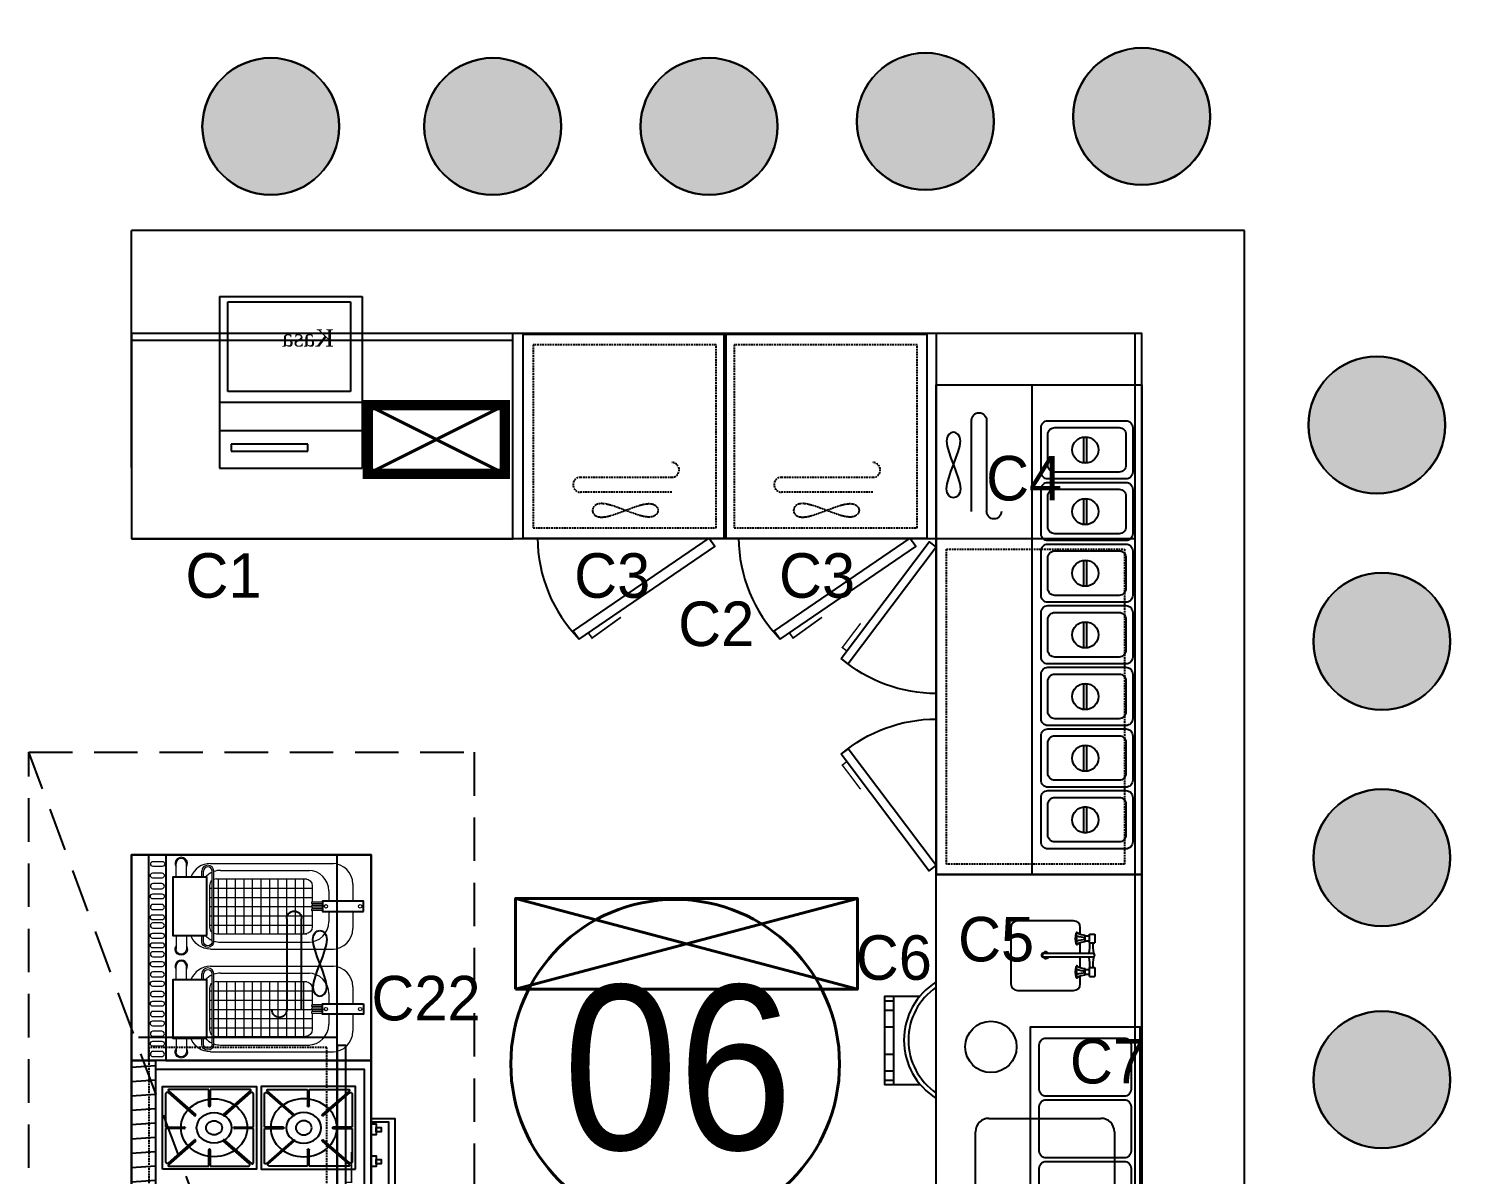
# Model space of a CAD drawing. Header units: millimetres. Extents: x -2729 to 15248, y -12439 to 5292.
# Drawn here: x 4757.8 to 5179.6, y -8376.9 to -8042.5 of the extents above; entities that cross this region are included whole.
import ezdxf

# ---------------------------------------------------------------- set-up
doc = ezdxf.new("R2010")
doc.units = ezdxf.units.MM
doc.linetypes.add('DASHED', pattern=[0.75, 0.5, -0.25])
doc.linetypes.add('HIDDENX2', pattern=[19.05, 12.7, -6.35])
for name, color, linetype in [('002 Çizgi', 7, 'Continuous'), ('Kıtc-002 Çizgi', 7, 'Continuous'), ('OLCU', 7, 'Continuous'), ('S2000-002 Çizgi', 7, 'Continuous'), ('S2000-003 Kapı', 3, 'Continuous'), ('tefris', 39, 'Continuous')]:
    doc.layers.add(name, color=color, linetype=linetype)
doc.layers.add('antet_Ном_пера__60', color=7, linetype='Continuous', lineweight=35)
doc.layers.add('E-duvar', color=1, linetype='Continuous', lineweight=35)
doc.styles.get("Standard").update_dxf_attribs({"font": 'arial.ttf'})
doc.styles.add('TAKSİM', font='GOTHIC.TTF', dxfattribs={"height": 20})
doc.styles.add('Мой Ариал', font='arial.ttf', dxfattribs={"width": 0.9})

# ---------------------------------------------------------------- blocks, each defined once
blk = doc.blocks.new('jhkjuhj')
at = {"layer": 'tefris'}
blk.add_circle((-2448793.21, 524949.27), 20, dxfattribs=at)
blk = doc.blocks.new('seyey')
for p, q in [((0, 0), (0, 41.59)), ((50.14, 41.59), (0, 41.59)), ((10.91, 41.59), (10.91, 0)), ((19.23, 41.59), (19.23, 0)), ((48.55, 38.26), (22.4, 38.26)), ((22.4, 38.26), (22.4, 2.39)), ((48.55, 2.39), (48.55, 38.26)), ((50.14, 0), (50.14, 41.59)), ((5.01, 3.38), (5.01, 25.73)), ((5.01, 25.73), (7.01, 25.73)), ((7.01, 25.73), (7.01, 3.38)), ((50.14, 0), (0, 0)), ((7.01, 3.38), (5.01, 3.38)), ((22.4, 2.39), (48.55, 2.39))]:
    blk.add_line(p, q)
at = {"layer": 'E-duvar', "color": 0, "ltscale": 3.00003, "insert": (40.55, 33.33), "char_height": 5, "width": 602.0057, "attachment_point": 1, "rotation": 270}
blk.add_mtext('{\\fTimes New Roman|b0|i0|c162|p18;\\C1;Kasa}', dxfattribs=at)
blk = doc.blocks.new('A$C71D9588E')
at = {"layer": 'S2000-002 Çizgi', "linetype": 'Continuous', "lineweight": 0}
for p, q in [((6.5, 57), (2.5, 57)), ((23.5, 57), (27.5, 57)), ((36.5, 57), (32.5, 57)), ((53.5, 57), (57.5, 57)), ((6.5, 54), (2.5, 54)), ((23.5, 54), (27.5, 54)), ((36.5, 54), (32.5, 54)), ((53.5, 54), (57.5, 54)), ((2.5, 47), (2.5, 11)), ((4.75, 49.5), (6.5, 49.5)), ((4.75, 49), (6.5, 49)), ((4.75, 46.5), (25.25, 46.5)), ((21, 47.25), (9, 47.25)), ((9.5, 47.25), (9.5, 46.5)), ((12.2, 47.25), (12.2, 46.5)), ((14.9, 47.25), (14.9, 46.5)), ((17.6, 47.25), (17.6, 46.5)), ((20.3, 47.25), (20.3, 46.5)), ((23.5, 49.5), (25.25, 49.5)), ((23.5, 49), (25.25, 49)), ((27.5, 47), (27.5, 11)), ((32.5, 47), (32.5, 11)), ((34.75, 49.5), (36.5, 49.5)), ((34.75, 49), (36.5, 49)), ((34.75, 46.5), (55.25, 46.5)), ((51, 47.25), (39, 47.25)), ((39.5, 47.25), (39.5, 46.5)), ((42.2, 47.25), (42.2, 46.5)), ((44.9, 47.25), (44.9, 46.5)), ((47.6, 47.25), (47.6, 46.5)), ((50.3, 47.25), (50.3, 46.5)), ((53.5, 49.5), (55.25, 49.5)), ((53.5, 49), (55.25, 49)), ((57.5, 47), (57.5, 11)), ((4.5, 44), (4.5, 18)), ((4.75, 46), (25.25, 46)), ((7, 45.25), (7, 18.85)), ((23, 44.75), (7, 44.75)), ((23, 42.25), (7, 42.25)), ((9.5, 46), (9.5, 17.25)), ((12.2, 46), (12.2, 17.25)), ((14.9, 46), (14.9, 17.25)), ((17.6, 46), (17.6, 17.25)), ((20.3, 46), (20.3, 17.25)), ((23, 45.25), (23, 18.85)), ((25.5, 44), (25.5, 18)), ((34.5, 44), (34.5, 18)), ((34.75, 46), (55.25, 46)), ((37, 45.25), (37, 18.85)), ((53, 44.75), (37, 44.75)), ((53, 42.25), (37, 42.25)), ((39.5, 46), (39.5, 17.25)), ((42.2, 46), (42.2, 17.25)), ((44.9, 46), (44.9, 17.25)), ((47.6, 46), (47.6, 17.25)), ((50.3, 46), (50.3, 17.25)), ((53, 45.25), (53, 18.85)), ((55.5, 44), (55.5, 18)), ((23, 39.75), (7, 39.75)), ((53, 39.75), (37, 39.75)), ((23, 37.25), (7, 37.25)), ((23, 34.75), (7, 34.75)), ((53, 37.25), (37, 37.25)), ((53, 34.75), (37, 34.75)), ((23, 32.25), (7, 32.25)), ((23, 29.75), (7, 29.75)), ((53, 32.25), (37, 32.25)), ((53, 29.75), (37, 29.75)), ((23, 27.25), (7, 27.25)), ((53, 27.25), (37, 27.25)), ((23, 24.75), (7, 24.75)), ((23, 22.25), (7, 22.25)), ((53, 24.75), (37, 24.75)), ((53, 22.25), (37, 22.25)), ((23, 19.75), (7, 19.75)), ((13.75, 17.25), (9, 17.25)), ((13.75, 14.25), (13.75, 17.25)), ((14.25, 14.25), (14.25, 17.25)), ((14.75, 17.25), (14.25, 17.25)), ((14.75, 14.25), (14.75, 17.25)), ((15.25, 14.25), (15.25, 17.25)), ((15.75, 17.25), (15.25, 17.25)), ((15.75, 14.25), (15.75, 17.25)), ((16.25, 14.25), (16.25, 17.25)), ((21, 17.25), (16.25, 17.25)), ((53, 19.75), (37, 19.75)), ((43.75, 17.25), (39, 17.25)), ((43.75, 14.25), (43.75, 17.25)), ((44.25, 14.25), (44.25, 17.25)), ((44.75, 17.25), (44.25, 17.25)), ((44.75, 14.25), (44.75, 17.25)), ((45.25, 14.25), (45.25, 17.25)), ((45.75, 17.25), (45.25, 17.25)), ((45.75, 14.25), (45.75, 17.25)), ((46.25, 14.25), (46.25, 17.25)), ((51, 17.25), (46.25, 17.25)), ((13.5, 12.4), (10.5, 12.4)), ((19.5, 12.4), (16.5, 12.4)), ((43.5, 12.4), (40.5, 12.4)), ((49.5, 12.4), (46.5, 12.4)), ((13.5, 5.4), (8.5, 5.4)), ((21.5, 5.4), (16.5, 5.4)), ((43.5, 5.4), (38.5, 5.4)), ((51.5, 5.4), (46.5, 5.4))]:
    blk.add_line(p, q, dxfattribs=at)
at = {"layer": 'S2000-002 Çizgi'}
for points in [[(0, 65), (60, 65), (60, 60), (0, 60)], [(0, 0), (60, 0), (60, 60), (0, 60)], [(6.5, 48), (23.5, 48), (23.5, 58), (6.5, 58)], [(36.5, 48), (53.5, 48), (53.5, 58), (36.5, 58)], [(16.5, 2.25), (13.5, 2.25), (13.5, 14.25), (16.5, 14.25)], [(43.5, 2.25), (46.5, 2.25), (46.5, 14.25), (43.5, 14.25)]]:
    blk.add_lwpolyline(points, close=True, dxfattribs=at)
at = {"layer": 'S2000-002 Çizgi', "linetype": 'Continuous', "lineweight": 0}
for points in [[(2.62, 63.78, 0.999894), (1.12, 63.78), (1.12, 61.18, 1), (2.62, 61.18), (2.62, 63.78)], [(5.62, 63.78), (5.62, 61.18, -1), (4.12, 61.18), (4.12, 63.78, -0.999894), (5.62, 63.78)], [(8.55, 63.78, 0.999894), (7.05, 63.78), (7.05, 61.18, 1), (8.55, 61.18), (8.55, 63.78)], [(11.55, 63.78), (11.55, 61.18, -1), (10.05, 61.18), (10.05, 63.78, -0.999894), (11.55, 63.78)], [(14.3, 63.78, 0.999894), (12.8, 63.78), (12.8, 61.18, 1), (14.3, 61.18), (14.3, 63.78)], [(17.3, 63.78), (17.3, 61.18, -1), (15.8, 61.18), (15.8, 63.78, -0.999894), (17.3, 63.78)], [(20.12, 63.78, 0.999894), (18.62, 63.78), (18.62, 61.18, 1), (20.12, 61.18), (20.12, 63.78)], [(23.12, 63.78), (23.12, 61.18, -1), (21.62, 61.18), (21.62, 63.78, -0.999894), (23.12, 63.78)], [(25.87, 63.78, 0.999894), (24.37, 63.78), (24.37, 61.18, 1), (25.87, 61.18), (25.87, 63.78)], [(28.87, 63.78), (28.87, 61.18, -1), (27.37, 61.18), (27.37, 63.78, -0.999894), (28.87, 63.78)], [(31.75, 63.78, 0.999894), (30.25, 63.78), (30.25, 61.18, 1), (31.75, 61.18), (31.75, 63.78)], [(34.35, 63.78), (34.35, 61.18, -1), (32.85, 61.18), (32.85, 63.78, -0.999894), (34.35, 63.78)], [(37.14, 63.78), (37.14, 61.18, -1), (35.64, 61.18), (35.64, 63.78, -0.999894), (37.14, 63.78)], [(40.13, 63.78, 0.999894), (38.63, 63.78), (38.63, 61.18, 1), (40.13, 61.18), (40.13, 63.78)], [(42.54, 63.78), (42.54, 61.18, -1), (41.04, 61.18), (41.04, 63.78, -0.999894), (42.54, 63.78)], [(45.54, 63.78, 0.999894), (44.04, 63.78), (44.04, 61.18, 1), (45.54, 61.18), (45.54, 63.78)], [(48.64, 63.78), (48.64, 61.18, -1), (47.14, 61.18), (47.14, 63.78, -0.999894), (48.64, 63.78)], [(51.64, 63.78, 0.999894), (50.14, 63.78), (50.14, 61.18, 1), (51.64, 61.18), (51.64, 63.78)], [(54.75, 63.78), (54.75, 61.18, -1), (53.25, 61.18), (53.25, 63.78, -0.999894), (54.75, 63.78)], [(58.13, 63.68), (58.13, 61.08, -1), (56.63, 61.08), (56.63, 63.68, -0.999894), (58.13, 63.68)]]:
    blk.add_lwpolyline(points, format="xyb", dxfattribs=at)
for centre in [(15, 13.25), (45, 13.25), (15, 3.25), (45, 3.25)]:
    blk.add_circle(centre, 0.5, dxfattribs=at)
at = {"layer": 'S2000-002 Çizgi', "linetype": 'Continuous', "lineweight": 0, "extrusion": (0, 0, -1)}
for centre, radius, start, end in [((-2.5, 55.5), 1.8, 236.4427, 123.5573), ((-2.5, 55.5), 1.5, 270.0011, 90), ((-32.5, 55.5), 1.8, 236.4427, 123.5573), ((-32.5, 55.5), 1.5, 270.0011, 90), ((-8.5, 47), 6, 0, 70.5288), ((-38.5, 47), 6, 0, 70.5288), ((-4.75, 47.75), 1.75, 270, 90), ((-4.75, 47.75), 1.25, 270, 90), ((-34.75, 47.75), 1.75, 270, 90), ((-34.75, 47.75), 1.25, 270, 90), ((-9, 19.25), 2, 270, 0), ((-21, 19.25), 2, 180, 270), ((-39, 19.25), 2, 270, 0), ((-51, 19.25), 2, 180, 270)]:
    blk.add_arc(centre, radius, start, end, dxfattribs=at)
at = {"layer": 'S2000-002 Çizgi', "linetype": 'Continuous', "lineweight": 0}
for centre, radius, start, end in [((27.5, 55.5), 1.8, 236.4427, 123.5573), ((27.5, 55.5), 1.5, 270.0011, 90), ((57.5, 55.5), 1.8, 236.4427, 123.5573), ((57.5, 55.5), 1.5, 270.0011, 90), ((21.5, 47), 6, 0, 70.5288), ((51.5, 47), 6, 0, 70.5288), ((10.5, 44), 6, 131.8103, 155.3757), ((9, 45.25), 2, 90, 141.3178), ((21, 45.25), 2, 38.6822, 90), ((19.5, 44), 6, 24.6243, 48.1897), ((25.25, 47.75), 1.75, 270, 90), ((25.25, 47.75), 1.25, 270, 90), ((40.5, 44), 6, 131.8103, 155.3757), ((39, 45.25), 2, 90, 141.3178), ((51, 45.25), 2, 38.6822, 90), ((49.5, 44), 6, 24.6243, 48.1897), ((55.25, 47.75), 1.75, 270, 90), ((55.25, 47.75), 1.25, 270, 90), ((10.5, 44), 6, 160.5288, 180), ((9, 45.25), 2, 157.9757, 180), ((21, 45.25), 2, 0, 22.0243), ((19.5, 44), 6, 0, 19.4712), ((40.5, 44), 6, 160.5288, 180), ((39, 45.25), 2, 157.9757, 180), ((51, 45.25), 2, 0, 22.0243), ((49.5, 44), 6, 0, 19.4712), ((10.5, 18.4), 6, 180, 270), ((14, 17.25), 0.25, 0, 180), ((15, 17.25), 0.25, 0, 180), ((16, 17.25), 0.25, 0, 180), ((19.5, 18.4), 6, 270, 0), ((40.5, 18.4), 6, 180, 270), ((44, 17.25), 0.25, 0, 180), ((45, 17.25), 0.25, 0, 180), ((46, 17.25), 0.25, 0, 180), ((49.5, 18.4), 6, 270, 0), ((8.5, 11.4), 6, 180, 270), ((21.5, 11.4), 6, 270, 0), ((38.5, 11.4), 6, 180, 270), ((51.5, 11.4), 6, 270, 0)]:
    blk.add_arc(centre, radius, start, end, dxfattribs=at)
blk = doc.blocks.new('A$C604B7618')
at = {"layer": 'Kıtc-002 Çizgi'}
blk.add_lwpolyline([(0, 30.57), (30.57, 30.57), (30.57, 0), (0, 0), (0, 30.57)], dxfattribs=at)
blk.add_lwpolyline([(15.55, 29.52), (15.55, 23.44, -0.414214), (15.34, 23.23), (15.23, 23.23, -0.414214), (15.02, 23.44), (15.02, 29.52), (2.68, 29.52, 0.668179), (2.31, 28.63), (10.81, 20.13, -0.810443), (10.38, 19.82), (1.59, 28.61, 0.668179), (1.05, 28.39), (1.05, 15.55), (7.13, 15.55, -0.414214), (7.34, 15.34), (7.34, 15.23, -0.414214), (7.13, 15.02), (1.05, 15.02), (1.05, 2.68, 0.668179), (1.94, 2.31), (10.43, 10.81, -0.810443), (10.75, 10.38), (1.96, 1.59, 0.668179), (2.18, 1.05), (15.02, 1.05), (15.02, 7.13, -0.414214), (15.23, 7.34), (15.34, 7.34, -0.414214), (15.55, 7.13), (15.55, 1.05), (27.88, 1.05, 0.668179), (28.26, 1.94), (19.76, 10.43, -0.810443), (20.19, 10.75), (28.98, 1.96, 0.668179), (29.52, 2.18), (29.52, 15.02), (23.44, 15.02, -0.414214), (23.23, 15.23), (23.23, 15.34, -0.414214), (23.44, 15.55), (29.52, 15.55), (29.52, 28.39, 0.668179), (28.98, 28.61), (20.19, 19.82, -0.810443), (19.76, 20.13), (28.26, 28.63, 0.668179), (27.88, 29.52)], format="xyb", close=True, dxfattribs=at)
for radius in [10.75, 5.66, 2.6]:
    blk.add_circle((15.28, 13.8), radius, dxfattribs=at)
blk = doc.blocks.new('A$C65570A91')
at = {"layer": 'S2000-002 Çizgi'}
h = blk.add_hatch(dxfattribs=at)
h.set_pattern_fill('ANSI31', color=256, scale=1.5, angle=45, style=0)
h.set_pattern_definition([(90, (-2508.419, -6408.717), (-4.7625, 9e-16), [])])
h.paths.add_polyline_path([(0, 77), (0, 70), (80, 70), (80, 77)])
for points in [[(80, 70), (0, 70), (0, 77), (80, 77)], [(0, 7), (80, 7), (80, 77), (0, 77)], [(3, 9), (77, 9), (77, 70), (3, 70)], [(21.2, 7), (24.84, 7), (24.84, 5.54), (21.2, 5.54)], [(22.17, 5.54), (23.62, 5.54), (23.62, 4.08), (22.17, 4.08)], [(31.05, 7), (34.69, 7), (34.69, 5.54), (31.05, 5.54)], [(32.02, 5.54), (33.47, 5.54), (33.47, 4.08), (32.02, 4.08)], [(44.56, 7), (48.2, 7), (48.2, 5.54), (44.56, 5.54)], [(45.52, 5.54), (46.98, 5.54), (46.98, 4.08), (45.52, 4.08)], [(55.2, 7), (58.84, 7), (58.84, 5.54), (55.2, 5.54)], [(56.16, 5.54), (57.62, 5.54), (57.62, 4.08), (56.16, 4.08)]]:
    blk.add_lwpolyline(points, close=True, dxfattribs=at)
blk.add_lwpolyline([(19.49, 7), (19.49, 0), (60.51, 0), (60.51, 7), (59.51, 7), (59.51, 2), (20.49, 2), (20.49, 7), (19.49, 7)], dxfattribs=at)
at = {"layer": 'S2000-002 Çizgi', "yscale": 0.8999999999996362}
for p, xscale, zscale in [((36.24, 40.49), -0.8999999999996362, 0.9), ((43.76, 40.49), 0.8999999999996362, 0.8999999999996362)]:
    blk.add_blockref('A$C604B7618', p, dxfattribs=dict(at, xscale=xscale, zscale=zscale))
at = {"layer": 'S2000-002 Çizgi', "yscale": 0.8999999999996362, "rotation": 180}
for p, xscale, zscale in [((36.24, 39.15), 0.8999999999996362, 0.8999999999996362), ((43.76, 39.15), -0.8999999999996362, 0.9)]:
    blk.add_blockref('A$C604B7618', p, dxfattribs=dict(at, xscale=xscale, zscale=zscale))
blk = doc.blocks.new('A$C01E77913')
at = {"layer": 'S2000-002 Çizgi'}
for points in [[(2, 26.8), (15, 26.8, -0.414214), (17, 24.8), (17, 2, -0.414214), (15, 0), (2, 0, -0.414214), (0, 2), (0, 24.8, -0.414214)], [(4, 24.8), (13, 24.8, -0.414214), (15, 22.8), (15, 4, -0.414214), (13, 2), (4, 2, -0.414214), (2, 4), (2, 22.8, -0.414214)]]:
    blk.add_lwpolyline(points, format="xyb", close=True, dxfattribs=at)
blk.add_lwpolyline([(4.71, 14.27), (12.21, 14.27), (12.21, 13.52), (4.71, 13.52)], close=True, dxfattribs=at)
blk.add_circle((8.46, 13.87), 3.82, dxfattribs=at)
blk = doc.blocks.new('A$C5C317E19')
at = {"layer": '002 Çizgi', "color": 7}
for p, q in [((85.82, 0), (85.82, 143)), ((38.15, 37), (38.15, 10.33)), ((42.5, 10.33), (42.5, 37)), ((31.01, 31.53), (30.84, 30.38)), ((30.84, 30.38), (31.01, 28.93)), ((31.47, 32.34), (31.01, 31.53)), ((32.11, 32.83), (31.47, 32.34)), ((32.84, 33), (32.11, 32.83)), ((33.58, 32.83), (32.84, 33)), ((34.22, 32.34), (33.58, 32.83)), ((34.67, 31.53), (34.22, 32.34)), ((34.85, 30.38), (34.67, 31.53)), ((34.67, 28.93), (34.85, 30.38)), ((31.01, 28.93), (31.47, 27.22)), ((31.47, 27.22), (32.11, 25.36)), ((32.11, 25.36), (32.84, 23.41)), ((32.84, 23.41), (33.58, 25.36)), ((33.58, 25.36), (34.22, 27.22)), ((34.22, 27.22), (34.67, 28.93)), ((31.47, 19.6), (32.11, 21.46)), ((32.11, 21.46), (32.84, 23.41)), ((32.84, 23.41), (33.58, 21.46)), ((33.58, 21.46), (34.22, 19.6)), ((30.84, 16.44), (31.01, 17.9)), ((31.01, 17.9), (31.47, 19.6)), ((34.22, 19.6), (34.67, 17.9)), ((34.67, 17.9), (34.85, 16.44)), ((31.01, 15.3), (30.84, 16.44)), ((31.47, 14.48), (31.01, 15.3)), ((32.11, 13.99), (31.47, 14.48)), ((32.84, 13.83), (32.11, 13.99)), ((33.58, 13.99), (32.84, 13.83)), ((34.22, 14.48), (33.58, 13.99)), ((34.67, 15.3), (34.22, 14.48)), ((34.85, 16.44), (34.67, 15.3))]:
    blk.add_line(p, q, dxfattribs=at)
for points in [[(0, 107.8), (25.77, 141.91), (27.82, 140.36), (2.05, 106.25)], [(27.82, 0), (87.82, 0), (87.82, 143), (27.82, 143)], [(55.82, 143), (55.82, 0), (87.82, 0), (87.82, 143)], [(0, 79.96), (25.77, 45.85), (27.82, 47.4), (2.05, 81.51)]]:
    blk.add_lwpolyline(points, close=True, dxfattribs=at)
at = {"layer": '002 Çizgi', "color": 7, "linetype": 'DASHED'}
blk.add_lwpolyline([(82.82, 48), (82.82, 140), (30.82, 140), (30.82, 48)], close=True, dxfattribs=at)
at = {"layer": '002 Çizgi', "color": 7, "const_width": 0.428}
for points in [[(1.7, 110.04), (0.38, 111.04), (4.63, 116.67), (5.72, 118.11)], [(1.7, 77.72), (0.38, 76.72), (4.63, 71.09), (5.72, 69.64)]]:
    blk.add_lwpolyline(points, dxfattribs=at)
at = {"layer": '002 Çizgi', "color": 7}
blk.add_lwpolyline([(85.82, 45), (27.82, 45)], dxfattribs=at)
for centre, radius, start, end in [((27.82, 140.36), 42.75, 229.4908, 270), ((27.82, 47.4), 42.75, 90, 130.5092), ((44.67, 37), 2.17, 0, 180), ((40.32, 10.33), 2.17, 180, 0)]:
    blk.add_arc(centre, radius, start, end, dxfattribs=at)
at = {"layer": '002 Çizgi', "color": 7, "xscale": -1, "rotation": 90}
for p in [(85.21, 135.49), (85.21, 117.49), (85.21, 99.49), (85.21, 81.49), (85.21, 63.49), (85.21, 45.49), (85.21, 27.49)]:
    blk.add_blockref('A$C01E77913', p, dxfattribs=at)
blk = doc.blocks.new('A$C6EB37068')
for p, q in [((55.1, 160.41), (38.72, 160.41)), ((36.77, 158.46), (36.77, 142.03)), ((57.05, 156.5), (57.05, 158.46)), ((58.48, 154.28), (58.48, 156.23)), ((59.72, 153.96), (59.72, 156.56)), ((59.72, 156.56), (61.27, 156.56)), ((57.05, 150.87), (57.05, 154.01)), ((59.72, 155.91), (58.48, 155.91)), ((58.48, 154.61), (59.72, 154.61)), ((59.72, 153.96), (61.27, 153.96)), ((60.78, 150.87), (46.29, 150.87)), ((46.29, 149.89), (60.78, 149.89)), ((57.05, 146.75), (57.05, 149.89)), ((57.05, 142.03), (57.05, 144.26)), ((58.48, 144.53), (58.48, 146.48)), ((59.72, 146.16), (58.48, 146.16)), ((58.48, 144.86), (59.72, 144.86)), ((59.72, 144.21), (59.72, 146.81)), ((59.72, 146.81), (61.27, 146.81)), ((59.72, 144.21), (61.27, 144.21)), ((38.72, 140.08), (55.1, 140.08)), ((0, 137.06), (2.57, 137.06)), ((0, 134.34), (2.57, 134.34)), ((0, 129.46), (2.57, 129.46)), ((0, 121.5), (2.57, 121.5)), ((0, 116.62), (2.57, 116.62)), ((0, 113.9), (2.57, 113.9)), ((30.32, 102.75), (63.08, 102.75)), ((26.42, 10.19), (26.42, 98.85)), ((66.98, 98.85), (66.98, 10.19)), ((63.08, 6.29), (30.32, 6.29))]:
    blk.add_line(p, q)
for points in [[(61.27, 156.56), (61.27, 153.96)], [(61.27, 146.81), (61.27, 144.21)], [(10.27, 112.52), (1.28, 112.52), (0, 112.52), (0, 138.43), (10.27, 138.43)], [(10.37, 112.52), (3.85, 112.52), (2.57, 112.52), (2.57, 138.43), (10.19, 138.43)]]:
    blk.add_lwpolyline(points)
blk.add_circle((30.95, 123.63), 7.5)
for centre, radius, start, end in [((38.72, 158.46), 1.95, 90, 180), ((55.1, 158.46), 1.95, 0, 90), ((59.77, 155.26), 4.22, 157.3536, 202.6464), ((56.04, 156.88), 0.163, 359.9995, 180.0005), ((54.76, 156.39), 1.22, 341.8659, 23.5743), ((56.04, 155.91), 0.163, 56.4257, 180.0005), ((58.48, 161.8), 6.22, 247.2328, 270), ((58.67, 161.21), 4.98, 240.3142, 267.7951), ((53.97, 155.26), 2.02, 341.2127, 18.7873), ((54.76, 154.12), 1.22, 336.481, 23.519), ((56.04, 154.61), 0.163, 179.9995, 303.5743), ((56.04, 153.63), 0.163, 179.9995, 0.0005), ((56.04, 153.63), 0.162, 180, 0), ((56.04, 153.63), 0.163, 179.9995, 180), ((58.48, 148.72), 6.22, 90, 112.7672), ((58.67, 149.3), 4.98, 92.2049, 119.6858), ((56.04, 153.63), 0.162, 359.9995, 0), ((42.21, 153.7), 17.61, 351.4404, 0.8365), ((70.02, 152.98), 9.33, 174.0039, 191.7771), ((46.29, 150.38), 0.585, 56.4427, 303.5573), ((46.29, 150.38), 0.487, 90, 270), ((46.91, 150.38), 0.975, 30, 330), ((60.26, 150.38), 0.946, 132.2167, 148.8995), ((60.26, 150.38), 0.946, 210.9146, 227.7833), ((46.93, 147.44), 12.89, 357.2001, 10.0091), ((69.83, 147.64), 9.14, 166.9207, 185.2576), ((60.78, 150.38), 0.488, 270, 90), ((60.26, 150.38), 0.946, 20.4971, 47.7833), ((60.26, 150.38), 0.946, 315.3389, 339.7888), ((59.77, 145.51), 4.22, 157.3536, 202.6464), ((56.04, 147.13), 0.163, 359.9995, 180.0005), ((54.76, 146.64), 1.22, 341.8659, 23.5743), ((56.04, 146.16), 0.163, 56.4257, 180.0005), ((53.97, 145.51), 2.02, 341.2127, 18.7873), ((54.76, 144.37), 1.22, 336.481, 23.519), ((56.04, 144.86), 0.163, 179.9995, 303.5743), ((56.04, 143.88), 0.163, 179.9995, 0.0005), ((56.04, 143.88), 0.163, 179.9995, 180), ((56.04, 143.88), 0.162, 180, 0), ((58.48, 152.05), 6.22, 247.2328, 270), ((58.48, 138.97), 6.22, 90, 112.7672), ((58.67, 151.46), 4.98, 240.3142, 267.7951), ((58.67, 139.55), 4.98, 92.2049, 119.6858), ((56.04, 143.88), 0.162, 359.9995, 0), ((25.52, 125.58), 20, 121.8205, 238.1795), ((25.52, 125.58), 18.7, 124.3198, 235.6802), ((38.72, 142.03), 1.95, 180, 270), ((55.1, 142.03), 1.95, 270, 0), ((30.32, 98.85), 3.9, 90, 180), ((63.08, 98.85), 3.9, 0, 90), ((30.32, 10.19), 3.9, 180, 270), ((63.08, 10.19), 3.9, 270, 0)]:
    blk.add_arc(centre, radius, start, end)
at = {"layer": 'S2000-002 Çizgi'}
for points in [[(14.97, 173.94), (74.97, 173.94), (74.97, 0), (14.97, 0)], [(72.97, 0), (74.97, 0), (74.97, 173.94), (72.97, 173.94)]]:
    blk.add_lwpolyline(points, close=True, dxfattribs=at)
blk = doc.blocks.new('A$C79E16575')
at = {"layer": '002 Çizgi', "color": 7}
blk.add_lwpolyline([(0, 0), (0, 150), (32, 150), (32, 0)], close=True, dxfattribs=at)
at = {"layer": 'S2000-002 Çizgi'}
for points in [[(2.6, 131.66), (2.6, 144.66, -0.414214), (4.6, 146.66), (27.4, 146.66, -0.414214), (29.4, 144.66), (29.4, 131.66, -0.414214), (27.4, 129.66), (4.6, 129.66, -0.414214)], [(2.6, 113.66), (2.6, 126.66, -0.414214), (4.6, 128.66), (27.4, 128.66, -0.414214), (29.4, 126.66), (29.4, 113.66, -0.414214), (27.4, 111.66), (4.6, 111.66, -0.414214)], [(2.6, 95.66), (2.6, 108.66, -0.414214), (4.6, 110.66), (27.4, 110.66, -0.414214), (29.4, 108.66), (29.4, 95.66, -0.414214), (27.4, 93.66), (4.6, 93.66, -0.414214)], [(2.6, 77.66), (2.6, 90.66, -0.414214), (4.6, 92.66), (27.4, 92.66, -0.414214), (29.4, 90.66), (29.4, 77.66, -0.414214), (27.4, 75.66), (4.6, 75.66, -0.414214)], [(2.6, 59.66), (2.6, 72.66, -0.414214), (4.6, 74.66), (27.4, 74.66, -0.414214), (29.4, 72.66), (29.4, 59.66, -0.414214), (27.4, 57.66), (4.6, 57.66, -0.414214)], [(2.6, 41.66), (2.6, 54.66, -0.414214), (4.6, 56.66), (27.4, 56.66, -0.414214), (29.4, 54.66), (29.4, 41.66, -0.414214), (27.4, 39.66), (4.6, 39.66, -0.414214)], [(2.6, 23.66), (2.6, 36.66, -0.414214), (4.6, 38.66), (27.4, 38.66, -0.414214), (29.4, 36.66), (29.4, 23.66, -0.414214), (27.4, 21.66), (4.6, 21.66, -0.414214)], [(2.6, 5.66), (2.6, 18.66, -0.414214), (4.6, 20.66), (27.4, 20.66, -0.414214), (29.4, 18.66), (29.4, 5.66, -0.414214), (27.4, 3.66), (4.6, 3.66, -0.414214)]]:
    blk.add_lwpolyline(points, format="xyb", close=True, dxfattribs=at)
blk = doc.blocks.new('A$C0EDC5DD7')
at = {"layer": 'S2000-002 Çizgi'}
for points in [[(0, 29.56), (59.4, 29.56), (59.4, 88.96), (0, 88.96)], [(16.4, 0), (56.04, 27.13), (54.29, 29.56), (14.65, 2.44)]]:
    blk.add_lwpolyline(points, close=True, dxfattribs=at)
at = {"layer": 'S2000-002 Çizgi', "linetype": 'DASHED'}
blk.add_lwpolyline([(3, 32.56), (56.4, 32.56), (56.4, 85.96), (3, 85.96)], close=True, dxfattribs=at)
for points in [[(16.81, 47.28), (43.48, 47.28, 1), (43.48, 51.63)], [(43.48, 42.94), (16.81, 42.94, -1), (16.81, 47.28)]]:
    blk.add_lwpolyline(points, format="xyb", dxfattribs=at)
at = {"layer": 'S2000-002 Çizgi', "linetype": 'DASHED', "ltscale": 0.1}
blk.add_lwpolyline([(22.92, 35.63), (24.38, 35.8), (26.08, 36.25), (27.94, 36.89), (29.89, 37.63), (31.84, 38.36), (33.7, 39), (35.41, 39.46), (36.86, 39.63), (38.01, 39.46), (38.82, 39), (39.31, 38.36), (39.48, 37.63), (39.31, 36.89), (38.82, 36.25), (38.01, 35.8), (36.86, 35.63), (35.41, 35.8), (33.7, 36.25), (31.84, 36.89), (29.89, 37.63), (27.94, 38.36), (26.08, 39), (24.38, 39.46), (22.92, 39.63), (21.78, 39.46), (20.96, 39), (20.47, 38.36), (20.31, 37.63), (20.47, 36.89), (20.96, 36.25), (21.78, 35.8)], close=True, dxfattribs=at)
at = {"layer": 'S2000-002 Çizgi', "const_width": 0.5}
blk.add_lwpolyline([(19.07, 1.92), (20.2, 0.35), (26.9, 5.18), (28.62, 6.41)], dxfattribs=at)
at = {"layer": 'S2000-002 Çizgi'}
blk.add_arc((46.52, 29.72), 42.23, 180.2095, 224.6311, dxfattribs=at)
blk = doc.blocks.new('A$C73561F5B')
at = {"layer": '002 Çizgi', "color": 7}
for p, q in [((8.72, 147.77), (8.08, 147.28)), ((9.46, 147.93), (8.72, 147.77)), ((10.19, 147.77), (9.46, 147.93)), ((10.84, 147.28), (10.19, 147.77)), ((14.77, 124.75), (14.77, 151.42)), ((19.11, 151.42), (19.11, 124.75)), ((7.63, 146.46), (7.46, 145.32)), ((7.46, 145.32), (7.63, 143.86)), ((8.08, 147.28), (7.63, 146.46)), ((7.63, 143.86), (8.08, 142.16)), ((11.29, 146.46), (10.84, 147.28)), ((10.84, 142.16), (11.29, 143.86)), ((11.46, 145.32), (11.29, 146.46)), ((11.29, 143.86), (11.46, 145.32)), ((8.08, 142.16), (8.72, 140.29)), ((8.72, 140.29), (9.46, 138.34)), ((9.46, 138.34), (10.19, 140.29)), ((10.19, 140.29), (10.84, 142.16)), ((8.08, 134.53), (8.72, 136.4)), ((8.72, 136.4), (9.46, 138.34)), ((9.46, 138.34), (10.19, 136.4)), ((10.19, 136.4), (10.84, 134.53)), ((7.46, 131.37), (7.63, 132.83)), ((7.63, 130.23), (7.46, 131.37)), ((7.63, 132.83), (8.08, 134.53)), ((10.84, 134.53), (11.29, 132.83)), ((11.29, 132.83), (11.46, 131.37)), ((11.46, 131.37), (11.29, 130.23)), ((8.08, 129.41), (7.63, 130.23)), ((8.72, 128.92), (8.08, 129.41)), ((9.46, 128.76), (8.72, 128.92)), ((10.19, 128.92), (9.46, 128.76)), ((10.84, 129.41), (10.19, 128.92)), ((11.29, 130.23), (10.84, 129.41))]:
    blk.add_line(p, q, dxfattribs=at)
for points in [[(4.43, 170), (64.43, 170), (64.43, 0), (4.43, 0)], [(1.87, 71.61), (1.87, 114.36), (4.43, 114.36), (4.43, 71.61)], [(1.87, 45.39), (1.87, 2.64), (4.43, 2.64), (4.43, 45.39)]]:
    blk.add_lwpolyline(points, close=True, dxfattribs=at)
blk.add_lwpolyline([(62.43, 116.76), (4.43, 116.76)], dxfattribs=at)
at = {"layer": '002 Çizgi', "color": 7, "linetype": 'DASHED'}
blk.add_lwpolyline([(59.43, 113.76), (59.43, 3), (7.43, 3), (7.43, 113.76)], close=True, dxfattribs=at)
at = {"layer": '002 Çizgi', "color": 7}
for points, const_width in [([(1.87, 74.42), (0.21, 74.42), (0.21, 81.48), (0.21, 83.29)], 0.427), ([(1.87, 42.58), (0.21, 42.58), (0.21, 35.52), (0.21, 33.71)], 0.428)]:
    blk.add_lwpolyline(points, dxfattribs=dict(at, const_width=const_width))
for centre, start, end in [((16.94, 151.42), 0, 180), ((21.29, 124.75), 180, 0)]:
    blk.add_arc(centre, 2.17, start, end, dxfattribs=at)

msp = doc.modelspace()

# ---------------------------------------------------------------- hatches: boundary and pattern name
at = {"layer": 'OLCU'}
h = msp.add_hatch(color=18, dxfattribs=at)
h.set_gradient(color1=(8, 8, 8), color2=(145, 145, 145), rotation=270, one_color=1, tint=0.57, name='INVCYLINDER')
h.paths.add_polyline_path([(4848.458, -8070.973, 1), (4808.458, -8070.973, 1)])
h = msp.add_hatch(color=18, dxfattribs=at)
h.set_gradient(color1=(8, 8, 8), color2=(145, 145, 145), rotation=270, one_color=1, tint=0.57, name='INVCYLINDER')
h.paths.add_polyline_path([(4913.279, -8070.973, 1), (4873.279, -8070.973, 1)])
h = msp.add_hatch(color=18, dxfattribs=at)
h.set_gradient(color1=(8, 8, 8), color2=(145, 145, 145), rotation=270, one_color=1, tint=0.57, name='INVCYLINDER')
h.paths.add_polyline_path([(4976.455, -8070.973, 1), (4936.455, -8070.973, 1)])
h = msp.add_hatch(color=18, dxfattribs=at)
h.set_gradient(color1=(8, 8, 8), color2=(145, 145, 145), rotation=270, one_color=1, tint=0.57, name='INVCYLINDER')
h.paths.add_polyline_path([(5039.632, -8069.51, 1), (4999.632, -8069.51, 1)])
h = msp.add_hatch(color=18, dxfattribs=at)
h.set_gradient(color1=(8, 8, 8), color2=(145, 145, 145), rotation=270, one_color=1, tint=0.57, name='INVCYLINDER')
h.paths.add_polyline_path([(5102.809, -8068.047, 1), (5062.809, -8068.047, 1)])
h = msp.add_hatch(color=18, dxfattribs=at)
h.set_gradient(color1=(8, 8, 8), color2=(145, 145, 145), rotation=270, one_color=1, tint=0.57, name='INVCYLINDER')
h.paths.add_polyline_path([(5131.472, -8158.153, 1), (5171.472, -8158.153, 1)])
h = msp.add_hatch(color=18, dxfattribs=at)
h.set_gradient(color1=(8, 8, 8), color2=(145, 145, 145), rotation=270, one_color=1, tint=0.57, name='INVCYLINDER')
h.paths.add_polyline_path([(5132.935, -8221.33, 1), (5172.935, -8221.33, 1)])
h = msp.add_hatch(color=18, dxfattribs=at)
h.set_gradient(color1=(8, 8, 8), color2=(145, 145, 145), rotation=270, one_color=1, tint=0.57, name='INVCYLINDER')
h.paths.add_polyline_path([(5132.935, -8284.506, 1), (5172.935, -8284.506, 1)])
h = msp.add_hatch(color=18, dxfattribs=at)
h.set_gradient(color1=(8, 8, 8), color2=(145, 145, 145), rotation=270, one_color=1, tint=0.57, name='INVCYLINDER')
h.paths.add_polyline_path([(5132.935, -8349.328, 1), (5172.935, -8349.328, 1)])

# ---------------------------------------------------------------- linework, layer by layer
for p, q in [((5112.804, -8101.403), (4787.804, -8101.403)), ((4787.804, -8170.599), (4787.804, -8101.403)), ((5112.804, -8310.972), (5112.804, -8101.403)), ((5082.804, -8131.403), (4787.804, -8131.403)), ((5082.804, -8692.51), (5082.804, -8131.403)), ((5022.804, -8191.403), (4787.804, -8191.403)), ((5022.804, -8632.51), (5022.804, -8191.403)), ((5112.804, -8722.51), (5112.804, -8310.972))]:
    msp.add_line(p, q)
at = {"color": 3, "lineweight": 40, "ltscale": 0.005}
for p, q in [((4896.789, -8152.385), (4856.789, -8172.385)), ((4896.789, -8172.385), (4856.789, -8152.385))]:
    msp.add_line(p, q, dxfattribs=at)
at = {"color": 4, "lineweight": 40, "ltscale": 0.005}
for p, q in [((4999.766, -8322.889), (4899.97, -8296.357)), ((4899.97, -8322.889), (4999.766, -8296.357))]:
    msp.add_line(p, q, dxfattribs=at)
at = {"color": 3, "lineweight": 40, "ltscale": 0.005, "const_width": 3}
msp.add_lwpolyline([(4896.789, -8152.385), (4856.789, -8152.385), (4856.789, -8172.385), (4896.789, -8172.385)], close=True, dxfattribs=at)
msp.add_lwpolyline([(4787.804, -8632.51), (4787.804, -8283.682), (4857.804, -8283.682), (4857.804, -8632.51)], close=True)
at = {"color": 4, "lineweight": 40, "ltscale": 0.005}
msp.add_lwpolyline([(4899.97, -8322.889), (4899.97, -8296.357), (4999.766, -8296.357), (4999.766, -8322.889)], close=True, dxfattribs=at)
at = {"color": 1, "lineweight": 40, "ltscale": 0.005}
msp.add_circle((4946.553, -8344.677), 48, dxfattribs=at)
at = {"layer": 'S2000-002 Çizgi', "linetype": 'HIDDENX2'}
msp.add_line((4887.804, -8603.682), (4757.804, -8253.682), dxfattribs=at)
at = {"layer": 'S2000-002 Çizgi'}
for points in [[(4787.804, -8191.403), (4899.175, -8191.403), (4899.175, -8131.403), (4787.804, -8131.403)], [(4787.804, -8133.403), (4899.175, -8133.403), (4899.175, -8131.403), (4787.804, -8131.403)], [(5022.804, -8289.403), (5082.804, -8289.403), (5082.804, -8131.403), (5022.804, -8131.403)], [(5080.804, -8289.403), (5082.804, -8289.403), (5082.804, -8131.403), (5080.804, -8131.403)]]:
    msp.add_lwpolyline(points, close=True, dxfattribs=at)
at = {"layer": 'S2000-002 Çizgi', "linetype": 'HIDDENX2'}
msp.add_lwpolyline([(4757.804, -8253.682), (4887.804, -8253.682), (4887.804, -8603.682), (4757.804, -8603.682)], close=True, dxfattribs=at)

# ---------------------------------------------------------------- block references
at = {"xscale": -1, "rotation": 270}
msp.add_blockref('seyey', (4813.514, -8170.782), dxfattribs=at)
at = {"layer": 'OLCU'}
for p, rotation in [((-1523015.79, -1992324.449), 244.5002515464274), ((-1522952.613, -1992322.986), 244.5002515464274), ((-1523142.143, -1992325.912), 244.5002515464274), ((-1523078.967, -1992325.912), 244.5002515464274), ((-2362834.65, 808220.226), 173.0769230713594), ((1989406.411, -1536193.576), 334.5002515464273), ((1989407.874, -1536256.753), 334.5002515464273), ((1989407.874, -1536319.929), 334.5002515464273), ((1989407.874, -1536384.75), 334.5002515464273)]:
    msp.add_blockref('jhkjuhj', p, dxfattribs=dict(at, rotation=rotation))
at = {"layer": 'OLCU', "xscale": -1}
for p, rotation in [((1532863.88, -1992325.912), 115.4997484535725), ((2372682.74, 808221.689), 186.9230769286405), ((2372745.917, 808223.152), 186.9230769286405), ((2372556.387, 808220.226), 186.9230769286405), ((2372619.563, 808220.226), 186.9230769286405), ((-811139.727, 2359504.955), 276.9230769286405), ((-811138.264, 2359441.778), 276.9230769286405), ((-811138.264, 2359378.602), 276.9230769286405), ((-811138.264, 2359313.78), 276.9230769286405)]:
    msp.add_blockref('jhkjuhj', p, dxfattribs=dict(at, rotation=rotation))
at = {"layer": 'S2000-002 Çizgi'}
for name, p in [('A$C0EDC5DD7', (4902.081, -8220.705)), ('A$C0EDC5DD7', (4960.799, -8220.705)), ('A$C6EB37068', (5007.833, -8463.344)), ('A$C79E16575', (5050.283, -8483.825))]:
    msp.add_blockref(name, p, dxfattribs=at)
for name, p, xscale, rotation in [('A$C5C317E19', (4994.989, -8146.403), -1, 180), ('A$C65570A91', (4864.804, -8413.682), 0.875, 90)]:
    msp.add_blockref(name, p, dxfattribs=dict(at, xscale=xscale, rotation=rotation))
at = {"layer": 'S2000-002 Çizgi', "xscale": -1}
msp.add_blockref('A$C73561F5B', (4852.236, -8453.682), dxfattribs=at)
at = {"layer": 'S2000-003 Kapı', "rotation": 90}
msp.add_blockref('A$C71D9588E', (4857.804, -8343.681), dxfattribs=at)

# ---------------------------------------------------------------- texts
at = {"style": 'TAKSİM'}
for s, p in [('C4', (5037.369, -8180.174)), ('C1', (4803.507, -8208.59)), ('C3', (4917.048, -8208.59)), ('C3', (4976.882, -8208.59)), ('C2', (4947.431, -8222.688)), ('C5', (5029.166, -8314.775)), ('C6', (4999.307, -8320.146)), ('C22', (4857.841, -8331.992)), ('C7', (5061.838, -8350.413))]:
    msp.add_text(s, height=13, dxfattribs=at).set_placement(p)
at = {"layer": 'antet_Ном_пера__60', "color": 1, "linetype": 'Continuous', "insert": (4947.366, -8370.411), "char_height": 48, "attachment_point": 8, "style": 'Мой Ариал'}
msp.add_mtext('06', dxfattribs=at)

doc.saveas('drawing.dxf')
